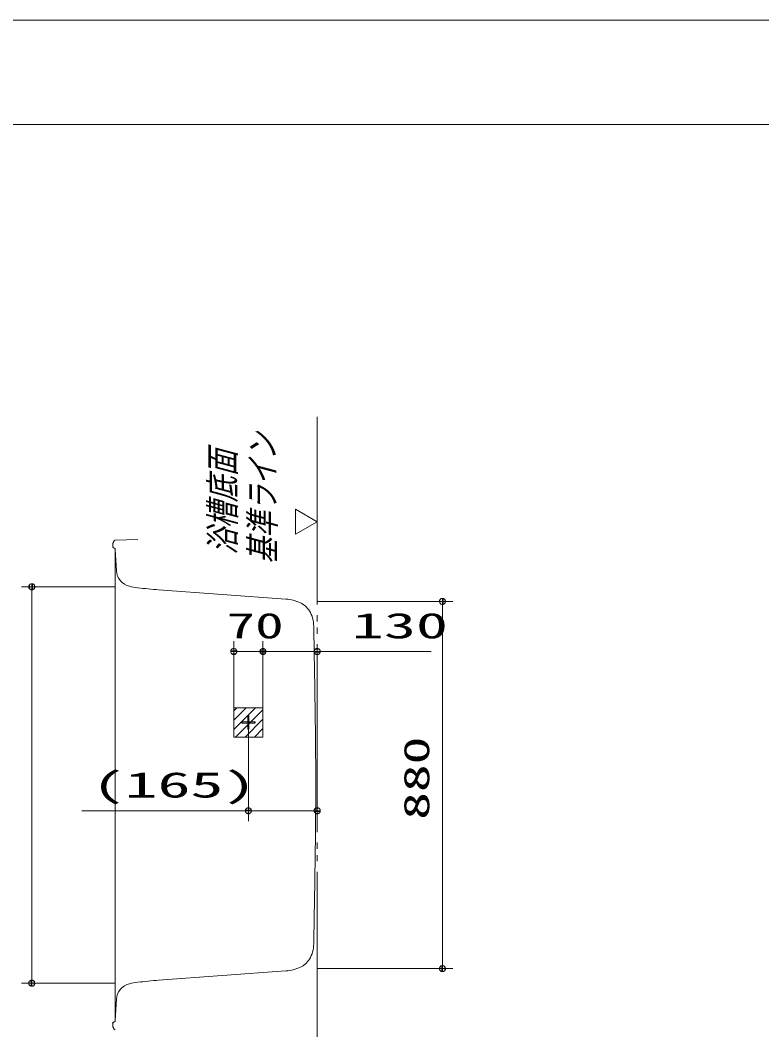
# Model space of a CAD drawing. Units: millimetres on the paper, scale 1:25. Extents: x -305 to 305, y -152 to 152.
# Drawn here: x -139.8 to -68.7, y 51.7 to 148.5 of the extents above; entities that cross this region are included whole.
import ezdxf
from ezdxf.enums import TextEntityAlignment as Align

# ---------------------------------------------------------------- set-up
doc = ezdxf.new("R2010")
doc.units = ezdxf.units.MM
doc.linetypes.add('LONG_DOUBLE_CHAIN', pattern=[21.8, 18, -1, 0.6, -0.6, 0.6, -1])
for name, color, linetype, lineweight in [('0-1_S1', 7, 'Continuous', 9), ('0-2_0', 7, 'Continuous', 9), ('0-4_図面枠', 3, 'Continuous', 9), ('0-5_DEFPOINTS', 7, 'Continuous', 9)]:
    doc.layers.add(name, color=color, linetype=linetype, lineweight=lineweight)
doc.styles.add('ＭＳ ゴシック', font='')
doc.styles.get('ＭＳ ゴシック').set_extended_font_data('MS Gothic')

# ---------------------------------------------------------------- blocks, each defined once
blk = doc.blocks.new('_DOTSMALL')
at = {"layer": '0-2_0'}
for p, q in [((0.0746, 0.1), (-0.0746, 0.1)), ((0.1223, -0.0248), (-0.1223, -0.0248))]:
    blk.add_line(p, q, dxfattribs=at)
for points in [[(0.125, 0), (0.124, 0.0157), (0.1211, 0.0311), (0.1162, 0.046), (0.1095, 0.0602), (0.1011, 0.0735), (0.0911, 0.0856), (0.0797, 0.0963), (0.067, 0.1055), (0.0532, 0.1131), (0.0386, 0.1189), (0.0234, 0.1228), (0.0078, 0.1248), (-0.0078, 0.1248), (-0.0234, 0.1228), (-0.0386, 0.1189), (-0.0532, 0.1131), (-0.067, 0.1055), (-0.0797, 0.0963), (-0.0911, 0.0856), (-0.1011, 0.0735), (-0.1095, 0.0602), (-0.1162, 0.046), (-0.1211, 0.0311), (-0.124, 0.0157), (-0.125, 0), (0, 0)], [(-0.125, 0), (-0.124, -0.0157), (-0.1211, -0.0311), (-0.1162, -0.046), (-0.1095, -0.0602), (-0.1011, -0.0735), (-0.0911, -0.0856), (-0.0797, -0.0963), (-0.067, -0.1055), (-0.0532, -0.1131), (-0.0386, -0.1189), (-0.0234, -0.1228), (-0.0078, -0.1248), (0.0078, -0.1248), (0.0234, -0.1228), (0.0386, -0.1189), (0.0532, -0.1131), (0.067, -0.1055), (0.0797, -0.0963), (0.0911, -0.0856), (0.1011, -0.0735), (0.1095, -0.0602), (0.1162, -0.046), (0.1211, -0.0311), (0.124, -0.0157), (0.125, 0), (0, 0)]]:
    blk.add_lwpolyline(points, close=True, dxfattribs=at)
blk = doc.blocks.new('TRI')
at = {"layer": '0-2_0'}
blk.add_lwpolyline([(0.5, 0.866), (0, 0), (1, 0)], close=True, dxfattribs=at)

msp = doc.modelspace()

# ---------------------------------------------------------------- linework, layer by layer
at = {"layer": '0-1_S1', "linetype": 'LONG_DOUBLE_CHAIN'}
msp.add_line((-111.294, 110.484), (-111.294, 46.152), dxfattribs=at)
at = {"layer": '0-1_S1'}
for p, q in [((-130.658, 98.661), (-128.494, 98.717)), ((-130.894, 98.357), (-130.894, 98.102)), ((-130.814, 98.501), (-130.814, 98.437)), ((-130.733, 97.885), (-130.808, 97.938)), ((-130.654, 97.732), (-130.654, 75.197)), ((-130.537, 95.717), (-130.648, 97.732)), ((-130.654, 94.197), (-139.654, 94.197)), ((-138.654, 56.197), (-138.654, 94.197)), ((-126.494, 93.908), (-114.296, 93.017)), ((-111.294, 92.797), (-98.294, 92.797)), ((-99.294, 92.797), (-99.294, 57.597)), ((-119.294, 82.597), (-119.294, 88.989)), ((-116.494, 82.597), (-116.494, 88.989)), ((-119.294, 87.989), (-116.494, 87.989)), ((-116.494, 87.989), (-111.294, 87.989)), ((-113.614, 87.989), (-115.934, 87.989)), ((-111.294, 87.989), (-100.37, 87.989)), ((-119.294, 82.311), (-119.007, 82.597)), ((-119.294, 81.413), (-118.109, 82.597)), ((-119.294, 80.515), (-117.211, 82.597)), ((-119.113, 79.797), (-116.494, 82.417)), ((-116.494, 82.597), (-116.494, 79.797)), ((-118.215, 79.797), (-116.494, 81.519)), ((-117.834, 81.697), (-117.954, 81.697)), ((-117.834, 81.497), (-117.954, 81.497)), ((-117.834, 81.297), (-117.954, 81.297)), ((-118.494, 81.237), (-118.538, 81.237)), ((-117.294, 81.237), (-118.494, 81.237)), ((-117.834, 81.097), (-117.954, 81.097)), ((-117.834, 80.897), (-117.954, 80.897)), ((-117.834, 80.697), (-117.954, 80.697)), ((-117.894, 80.597), (-117.894, 71.731)), ((-117.317, 79.797), (-116.494, 80.621)), ((-117.249, 81.237), (-117.294, 81.237)), ((-116.494, 79.797), (-119.294, 79.797)), ((-130.654, 52.663), (-130.654, 75.197)), ((-111.294, 71.397), (-111.294, 73.731)), ((-117.894, 72.731), (-133.855, 72.731)), ((-111.294, 72.731), (-117.894, 72.731)), ((-115.574, 72.731), (-113.254, 72.731)), ((-126.494, 56.487), (-114.296, 57.378)), ((-111.294, 57.597), (-98.294, 57.597)), ((-130.654, 56.197), (-139.654, 56.197)), ((-130.537, 54.677), (-130.648, 52.663)), ((-130.894, 52.037), (-130.894, 52.293)), ((-130.733, 52.51), (-130.808, 52.457)), ((-130.814, 51.894), (-130.814, 51.957))]:
    msp.add_line(p, q, dxfattribs=at)
for points in [[(-111.63, 90.475), (-111.626, 90.257), (-111.622, 90.038), (-111.618, 89.82), (-111.614, 89.602), (-111.61, 89.384), (-111.606, 89.165), (-111.602, 88.947), (-111.598, 88.729), (-111.594, 88.511), (-111.591, 88.292), (-111.587, 88.074), (-111.583, 87.856), (-111.579, 87.638), (-111.575, 87.42), (-111.572, 87.201), (-111.568, 86.983), (-111.564, 86.765), (-111.56, 86.547), (-111.557, 86.328), (-111.553, 86.11), (-111.549, 85.892), (-111.546, 85.674), (-111.542, 85.455), (-111.538, 85.237), (-111.535, 85.019), (-111.531, 84.801), (-111.528, 84.582), (-111.524, 84.364), (-111.521, 84.146), (-111.517, 83.928), (-111.514, 83.71), (-111.51, 83.491), (-111.507, 83.273), (-111.503, 83.055), (-111.5, 82.837), (-111.497, 82.618), (-111.494, 82.4), (-111.491, 82.182), (-111.487, 81.964)], [(-116.494, 82.597), (-119.294, 82.597), (-119.294, 79.797)], [(-111.487, 81.964), (-111.484, 81.745), (-111.481, 81.527), (-111.479, 81.309), (-111.476, 81.091), (-111.473, 80.872), (-111.47, 80.654), (-111.468, 80.436), (-111.465, 80.218), (-111.463, 79.999), (-111.461, 79.781), (-111.458, 79.563), (-111.456, 79.345), (-111.454, 79.126), (-111.452, 78.908), (-111.45, 78.69), (-111.449, 78.471), (-111.447, 78.253), (-111.445, 78.035), (-111.444, 77.817), (-111.443, 77.598), (-111.441, 77.38), (-111.44, 77.162), (-111.439, 76.944), (-111.438, 76.725), (-111.437, 76.507), (-111.437, 76.289), (-111.436, 76.071), (-111.435, 75.852), (-111.435, 75.634), (-111.434, 75.416), (-111.434, 75.197)], [(-111.487, 68.431), (-111.484, 68.65), (-111.481, 68.868), (-111.479, 69.086), (-111.476, 69.304), (-111.473, 69.523), (-111.47, 69.741), (-111.468, 69.959), (-111.465, 70.177), (-111.463, 70.396), (-111.461, 70.614), (-111.458, 70.832), (-111.456, 71.05), (-111.454, 71.269), (-111.452, 71.487), (-111.45, 71.705), (-111.449, 71.924), (-111.447, 72.142), (-111.445, 72.36), (-111.444, 72.578), (-111.443, 72.797), (-111.441, 73.015), (-111.44, 73.233), (-111.439, 73.451), (-111.438, 73.67), (-111.437, 73.888), (-111.437, 74.106), (-111.436, 74.324), (-111.435, 74.543), (-111.435, 74.761), (-111.434, 74.979), (-111.434, 75.197), (-111.434, 75.197)], [(-111.63, 59.92), (-111.626, 60.138), (-111.622, 60.357), (-111.618, 60.575), (-111.614, 60.793), (-111.61, 61.011), (-111.606, 61.23), (-111.602, 61.448), (-111.598, 61.666), (-111.594, 61.884), (-111.591, 62.102), (-111.587, 62.321), (-111.583, 62.539), (-111.579, 62.757), (-111.575, 62.975), (-111.572, 63.194), (-111.568, 63.412), (-111.564, 63.63), (-111.56, 63.848), (-111.557, 64.067), (-111.553, 64.285), (-111.549, 64.503), (-111.546, 64.721), (-111.542, 64.94), (-111.538, 65.158), (-111.535, 65.376), (-111.531, 65.594), (-111.528, 65.813), (-111.524, 66.031), (-111.521, 66.249), (-111.517, 66.467), (-111.514, 66.685), (-111.51, 66.904), (-111.507, 67.122), (-111.503, 67.34), (-111.5, 67.558), (-111.497, 67.777), (-111.494, 67.995), (-111.491, 68.213), (-111.487, 68.431)]]:
    msp.add_lwpolyline(points, dxfattribs=at)
for points in [[(-119.294, 82.597), (-119.294, 79.797), (-116.494, 79.797), (-116.494, 82.597)], [(-117.834, 81.797), (-117.834, 81.805), (-117.835, 81.812), (-117.838, 81.82), (-117.841, 81.826), (-117.845, 81.833), (-117.85, 81.839), (-117.855, 81.844), (-117.861, 81.848), (-117.868, 81.852), (-117.875, 81.855), (-117.882, 81.856), (-117.89, 81.857), (-117.897, 81.857), (-117.905, 81.856), (-117.912, 81.855), (-117.919, 81.852), (-117.926, 81.848), (-117.932, 81.844), (-117.937, 81.839), (-117.942, 81.833), (-117.946, 81.826), (-117.949, 81.82), (-117.952, 81.812), (-117.953, 81.805), (-117.954, 81.797), (-117.894, 81.797)], [(-117.954, 81.797), (-117.954, 80.597), (-117.834, 80.597), (-117.834, 81.797)], [(-118.494, 81.197), (-118.494, 81.257), (-118.501, 81.257), (-118.509, 81.256), (-118.516, 81.253), (-118.523, 81.25), (-118.529, 81.246), (-118.535, 81.241), (-118.54, 81.236), (-118.544, 81.23), (-118.548, 81.223), (-118.551, 81.216), (-118.553, 81.209), (-118.553, 81.201), (-118.553, 81.194), (-118.553, 81.186), (-118.551, 81.179), (-118.548, 81.172), (-118.544, 81.165), (-118.54, 81.159), (-118.535, 81.154), (-118.529, 81.149), (-118.523, 81.145), (-118.516, 81.142), (-118.509, 81.139), (-118.501, 81.138), (-118.494, 81.137)], [(-117.294, 81.257), (-118.494, 81.257), (-118.494, 81.137), (-117.294, 81.137)], [(-117.894, 80.597), (-117.954, 80.597), (-117.953, 80.59), (-117.952, 80.583), (-117.949, 80.575), (-117.946, 80.569), (-117.942, 80.562), (-117.937, 80.556), (-117.932, 80.551), (-117.926, 80.547), (-117.919, 80.543), (-117.912, 80.54), (-117.905, 80.539), (-117.897, 80.538), (-117.89, 80.538), (-117.882, 80.539), (-117.875, 80.54), (-117.868, 80.543), (-117.861, 80.547), (-117.855, 80.551), (-117.85, 80.556), (-117.845, 80.562), (-117.841, 80.569), (-117.838, 80.575), (-117.835, 80.583), (-117.834, 80.59), (-117.834, 80.597)], [(-117.294, 81.137), (-117.286, 81.138), (-117.279, 81.139), (-117.272, 81.142), (-117.265, 81.145), (-117.258, 81.149), (-117.253, 81.154), (-117.247, 81.159), (-117.243, 81.165), (-117.239, 81.172), (-117.237, 81.179), (-117.235, 81.186), (-117.234, 81.194), (-117.234, 81.201), (-117.235, 81.209), (-117.237, 81.216), (-117.239, 81.223), (-117.243, 81.23), (-117.247, 81.236), (-117.253, 81.241), (-117.258, 81.246), (-117.265, 81.25), (-117.272, 81.253), (-117.279, 81.256), (-117.286, 81.257), (-117.294, 81.257), (-117.294, 81.197)]]:
    msp.add_lwpolyline(points, close=True, dxfattribs=at)
msp.add_circle((-130.894, 52.397), 0.02, dxfattribs=at)
for centre, radius, start, end in [((-130.854, 98.357), 0.04, 90, 180), ((-130.694, 98.102), 0.2, 180, 235), ((-130.854, 98.437), 0.04, 270, 0), ((-130.654, 98.501), 0.16, 91.5, 180), ((-130.848, 97.721), 0.2, 3.15192, 55), ((-128.94, 95.805), 1.6, 183.15192, 257.13286), ((-127.515, 102.045), 8, 257.13286, 262.93494), ((-123.579, 133.802), 40, 262.93494, 265.82089), ((-114.588, 89.028), 4, 65.14517, 85.82089), ((-113.747, 90.842), 2, 31.52593, 65.14517), ((-114.429, 90.424), 2.8, 0, 31.52593), ((-114.429, 59.971), 2.8, 328.47407, 0), ((-113.747, 59.553), 2, 294.85483, 328.47407), ((-114.588, 61.367), 4, 274.17911, 294.85483), ((-128.94, 54.59), 1.6, 102.86714, 176.84808), ((-127.515, 48.35), 8, 97.06506, 102.86714), ((-123.579, 16.593), 40, 94.17911, 97.06506), ((-130.694, 52.293), 0.2, 125, 180), ((-130.848, 52.674), 0.2, 305, 356.84808), ((-130.854, 52.037), 0.04, 180, 270.00059), ((-130.854, 51.957), 0.04, 0, 90.00059), ((-130.654, 51.894), 0.16, 180, 268.5)]:
    msp.add_arc(centre, radius, start, end, dxfattribs=at)
at = {"layer": '0-4_図面枠'}
msp.add_lwpolyline([(-291.017, -138.498), (108.983, -138.498), (108.983, 138.502), (-291.017, 138.502)], close=True, dxfattribs=at)
at = {"layer": '0-5_DEFPOINTS'}
msp.add_line((118.983, 148.502), (-301.017, 148.502), dxfattribs=at)

# ---------------------------------------------------------------- block references
at = {"layer": '0-1_S1'}
for name, p, xscale, yscale, rotation in [('TRI', (-111.294, 100.433), 2.4, 2.4, 150), ('_DOTSMALL', (-138.654, 94.197), 2.32, 2.32, 90), ('_DOTSMALL', (-99.294, 92.797), 2.32, 2.32, 90), ('_DOTSMALL', (-119.294, 87.989), 2.32, 2.32, 180), ('_DOTSMALL', (-116.494, 87.989), 2.32, 2.32, 180), ('_DOTSMALL', (-117.894, 72.731), 2.32, 2.32, 180), ('_DOTSMALL', (-99.294, 57.597), 2.32, 2.32, 270), ('_DOTSMALL', (-138.654, 56.197), 2.32, 2.32, 270)]:
    msp.add_blockref(name, p, dxfattribs=dict(at, xscale=xscale, yscale=yscale, rotation=rotation))
at = {"layer": '0-1_S1', "xscale": 2.32, "yscale": 2.32}
for p in [(-116.494, 87.989), (-111.294, 87.989), (-111.294, 72.731)]:
    msp.add_blockref('_DOTSMALL', p, dxfattribs=at)

# ---------------------------------------------------------------- texts
at = {"layer": '0-1_S1', "style": 'ＭＳ ゴシック', "oblique": 15, "width": 0.75}
for s, p in [('基準ライン', (-114.59, 96.394)), ('浴槽底面', (-118.414, 97.309))]:
    msp.add_text(s, height=2.441, rotation=90, dxfattribs=at).set_placement(p, align=Align.BOTTOM_LEFT)
at = {"layer": '0-1_S1', "style": 'ＭＳ ゴシック'}
for s, width, p in [('70', 1.65, (-119.989, 88.519)), ('130', 1.85, (-107.974, 88.519)), ('(165)', 1.9, (-132.908, 73.261))]:
    msp.add_text(s, height=2.441, dxfattribs=dict(at, width=width)).set_placement(p, align=Align.BOTTOM_LEFT)
at = {"layer": '0-1_S1', "style": 'ＭＳ ゴシック', "width": 1.6}
msp.add_text('880', height=2.441, rotation=90, dxfattribs=at).set_placement((-99.824, 71.864), align=Align.BOTTOM_LEFT)

doc.saveas('drawing.dxf')
